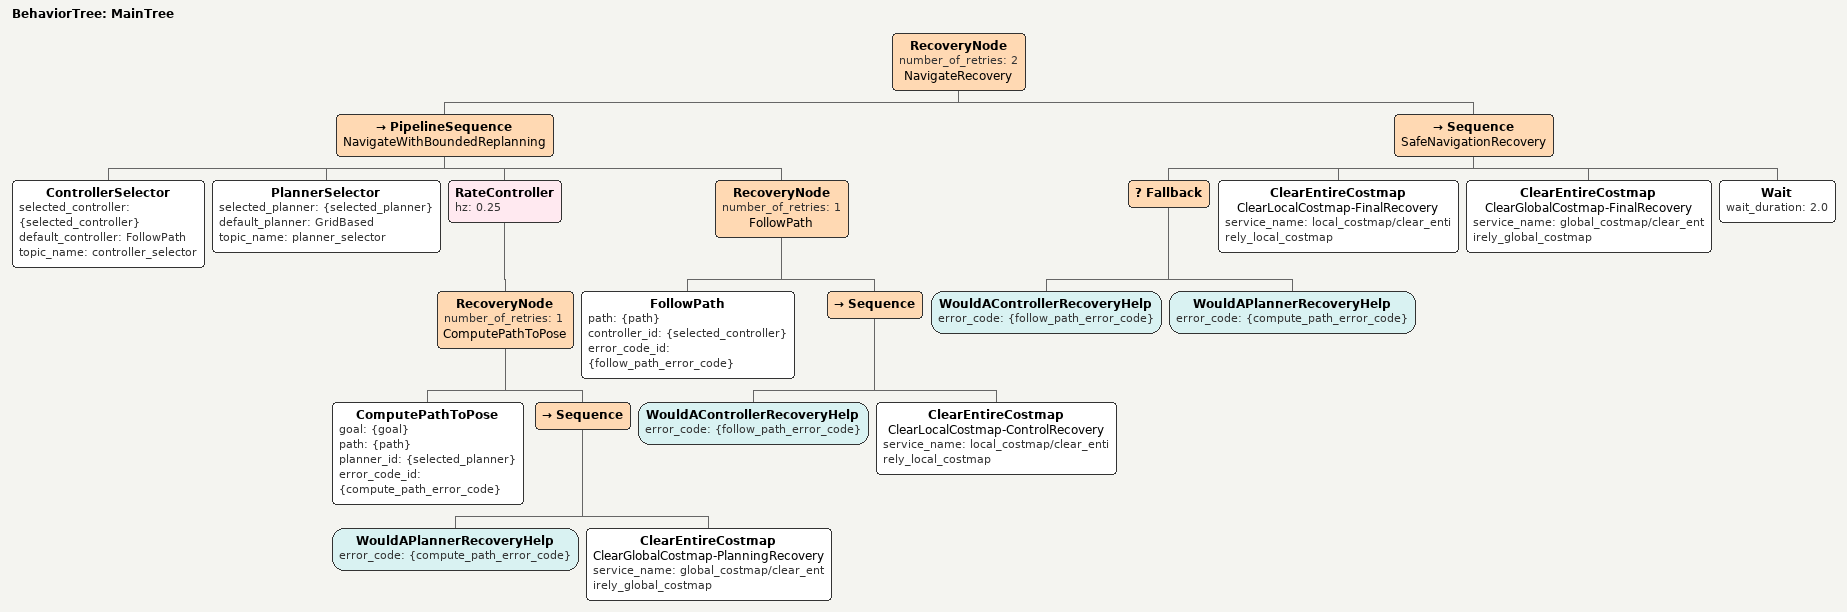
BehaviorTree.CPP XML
<?xml version="1.0"?>
<root BTCPP_format="4" main_tree_to_execute="MainTree">
  <BehaviorTree ID="MainTree">
    <RecoveryNode number_of_retries="2" name="NavigateRecovery">
      <PipelineSequence name="NavigateWithBoundedReplanning">
        <ControllerSelector selected_controller="{selected_controller}"
          default_controller="FollowPath" topic_name="controller_selector"/>
        <PlannerSelector selected_planner="{selected_planner}"
          default_planner="GridBased" topic_name="planner_selector"/>
        <RateController hz="0.25">
          <RecoveryNode number_of_retries="1" name="ComputePathToPose">
            <ComputePathToPose goal="{goal}" path="{path}"
              planner_id="{selected_planner}"
              error_code_id="{compute_path_error_code}"/>
            <Sequence>
              <WouldAPlannerRecoveryHelp
                error_code="{compute_path_error_code}"/>
              <ClearEntireCostmap name="ClearGlobalCostmap-PlanningRecovery"
                service_name="global_costmap/clear_entirely_global_costmap"/>
            </Sequence>
          </RecoveryNode>
        </RateController>
        <RecoveryNode number_of_retries="1" name="FollowPath">
          <FollowPath path="{path}" controller_id="{selected_controller}"
            error_code_id="{follow_path_error_code}"/>
          <Sequence>
            <WouldAControllerRecoveryHelp error_code="{follow_path_error_code}"/>
            <ClearEntireCostmap name="ClearLocalCostmap-ControlRecovery"
              service_name="local_costmap/clear_entirely_local_costmap"/>
          </Sequence>
        </RecoveryNode>
      </PipelineSequence>
      <Sequence name="SafeNavigationRecovery">
        <Fallback>
          <WouldAControllerRecoveryHelp error_code="{follow_path_error_code}"/>
          <WouldAPlannerRecoveryHelp error_code="{compute_path_error_code}"/>
        </Fallback>
        <ClearEntireCostmap name="ClearLocalCostmap-FinalRecovery"
          service_name="local_costmap/clear_entirely_local_costmap"/>
        <ClearEntireCostmap name="ClearGlobalCostmap-FinalRecovery"
          service_name="global_costmap/clear_entirely_global_costmap"/>
        <Wait wait_duration="2.0"/>
      </Sequence>
    </RecoveryNode>
  </BehaviorTree>
</root>
